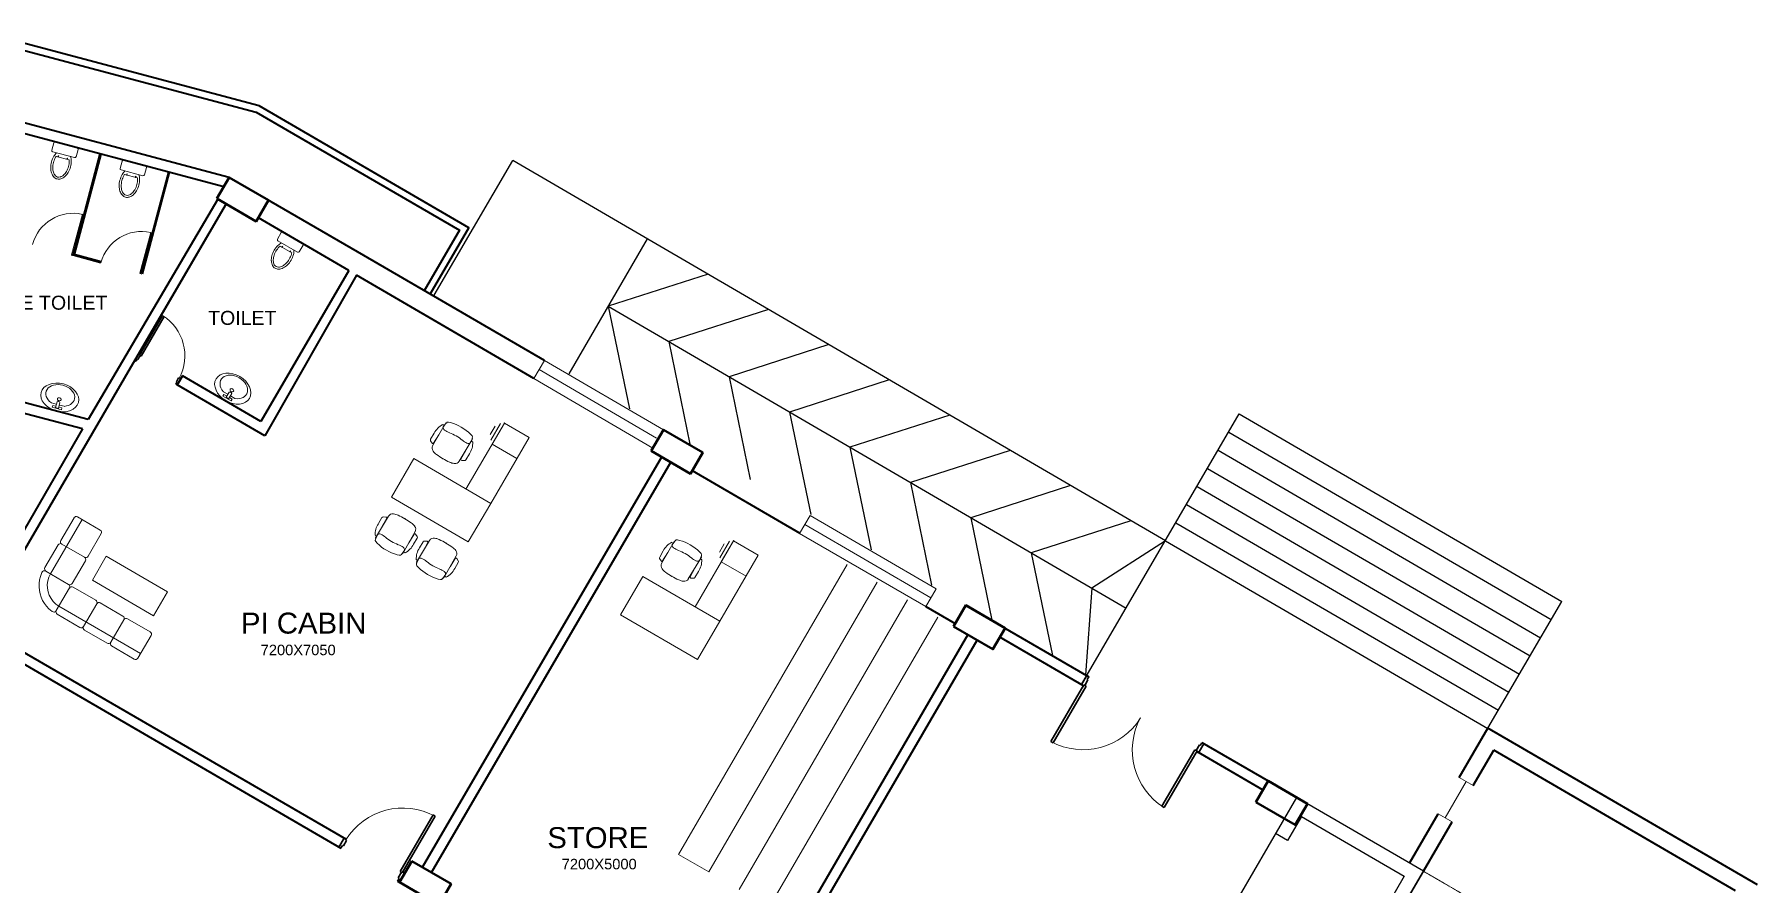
# Model space of a CAD drawing. Header units: millimetres. Extents: x 3079 to 579737, y 1565 to 1161826.
# Drawn here: x 121745 to 146381, y 924988 to 937130 of the extents above; entities that cross this region are included whole.
import ezdxf

# ---------------------------------------------------------------- set-up
doc = ezdxf.new("R2010")
doc.units = ezdxf.units.MM
doc.linetypes.add('DASHED2', pattern=[9.525, 6.35, -3.175])
for name, color, linetype, lineweight in [('1', 7, 'Continuous', 35), ('A_COL', 250, 'Continuous', 40), ('A_ELE1', 250, 'Continuous', 20), ('A_WIN-DOR', 250, 'Continuous', 30), ('ABOVE', 252, 'DASHED2', 9), ('DOOR', 250, 'Continuous', 15), ('IG-Area', 250, 'Continuous', 30), ('partition', 253, 'Continuous', 5), ('SILL', 251, 'Continuous', 18), ('WINDOW', 252, 'Continuous', 15)]:
    doc.layers.add(name, color=color, linetype=linetype, lineweight=lineweight)
doc.layers.add('FURNITURE', color=253, linetype='Continuous', lineweight=5, transparency=0.05)
doc.styles.get("Standard").update_dxf_attribs({"font": 'arial.ttf'})

msp = doc.modelspace()

# ---------------------------------------------------------------- linework, layer by layer
for p, q in [((127462, 933402), (128586, 935328)), ((137915, 929887), (128586, 935328)), ((129388, 932279), (130512, 934205)), ((131376, 933701), (129950, 933242)), ((129950, 933242), (137353, 928924)), ((129950, 933242), (130252, 931775)), ((132240, 933197), (130814, 932738)), ((130814, 932738), (131116, 931271)), ((133103, 932694), (131678, 932234)), ((131678, 932234), (131980, 930767)), ((133967, 932190), (132542, 931730)), ((132542, 931730), (132844, 930263)), ((134831, 931686), (133405, 931227)), ((136716, 927832), (138968, 931704)), ((138971, 931703), (143581, 929021)), ((138820, 931443), (143430, 928762)), ((133405, 931227), (133708, 929760)), ((135695, 931182), (134269, 930723)), ((138669, 931184), (143279, 928503)), ((138518, 930925), (143128, 928243)), ((134269, 930723), (134571, 929256)), ((136559, 930678), (135133, 930219)), ((138367, 930665), (142977, 927984)), ((138217, 930406), (142826, 927725)), ((135133, 930219), (135435, 928752)), ((137423, 930175), (135997, 929715)), ((138066, 930147), (142676, 927465)), ((137915, 929887), (136861, 929211)), ((137915, 929887), (142525, 927206)), ((135997, 929715), (136299, 928248)), ((136861, 929211), (136773, 927973)), ((142526, 927209), (143581, 929021)), ((139788, 926220), (138733, 924404)), ((141604, 925165), (139788, 926220)), ((139861, 925947), (139660, 925601)), ((139861, 925947), (141331, 925093)), ((139660, 925601), (139487, 925701)), ((141604, 925165), (139493, 921532)), ((141331, 925093), (140426, 923536)), ((140549, 923349), (141604, 925165))]:
    msp.add_line(p, q)
at = {"layer": '1'}
for p, q in [((124452, 934951), (120725, 935942)), ((122682, 935422), (122297, 933972)), ((122694, 935419), (122311, 933981)), ((123660, 935162), (123275, 933712)), ((123672, 935159), (123286, 933709)), ((124367, 934776), (122515, 931624)), ((124484, 934708), (123181, 932471)), ((124484, 934707), (123584, 933163)), ((124409, 934877), (124409, 934877)), ((126242, 933753), (124947, 934509)), ((122287, 933975), (122275, 933978)), ((122695, 933866), (122297, 933972)), ((122698, 933878), (122311, 933981)), ((124054, 933970), (124054, 933970)), ((129037, 932467), (126454, 933968)), ((123265, 933715), (123253, 933718)), ((123286, 933709), (123275, 933712)), ((126242, 933753), (124984, 931593)), ((126351, 933690), (125038, 931388)), ((128887, 932211), (126351, 933690)), ((123589, 933172), (123589, 933172)), ((123181, 932471), (121065, 928839)), ((123181, 932471), (123181, 932471)), ((123861, 932248), (123785, 932118)), ((124984, 931593), (123861, 932248)), ((122515, 931624), (120791, 932079)), ((125038, 931388), (123785, 932118)), ((122434, 931488), (120752, 931934)), ((122434, 931488), (120759, 928612)), ((131020, 931315), (130740, 931478)), ((130890, 931390), (130891, 931390)), ((131020, 931315), (131021, 931315)), ((127292, 925221), (130714, 931088)), ((127422, 925145), (130844, 931013)), ((131150, 930892), (132689, 929998)), ((129807, 929533), (129807, 929533)), ((129732, 929403), (129732, 929403)), ((134491, 928951), (134911, 928707)), ((135062, 928966), (136819, 927946)), ((131680, 922671), (135092, 928544)), ((121322, 928287), (126127, 925493)), ((121395, 928412), (126203, 925622)), ((131809, 922596), (135222, 928469)), ((136744, 927816), (135549, 928510)), ((142117, 926504), (142526, 927209)), ((146381, 924967), (142526, 927209)), ((139311, 926325), (138362, 926876)), ((138438, 927005), (139386, 926455)), ((142315, 926388), (142609, 926894)), ((146067, 924884), (142609, 926894)), ((141405, 925281), (141815, 925985)), ((141604, 925165), (142014, 925870)), ((126937, 925022), (127245, 924843))]:
    msp.add_line(p, q, dxfattribs=at)
for points in [[(126454, 933968), (126454, 933968), (124531, 935086), (120841, 936067), (121098, 937033), (124917, 936017), (127821, 934330), (127319, 933465)], [(127405, 933415), (127958, 934366), (124956, 936111), (121123, 937130)]]:
    msp.add_lwpolyline(points, dxfattribs=at)
at = {"layer": 'A_COL'}
for points in [[(124354, 934783), (124530, 935086), (125092, 934758), (124915, 934456)], [(130564, 931176), (130740, 931478), (131301, 931151), (131125, 930848)], [(134886, 928664), (135063, 928967), (135624, 928639), (135448, 928337)], [(139210, 926152), (139386, 926455), (139947, 926127), (139771, 925825)], [(127141, 925309), (126964, 925007), (127526, 924679), (127702, 924982)]]:
    msp.add_lwpolyline(points, close=True, dxfattribs=at)
at = {"layer": 'A_ELE1', "transparency": 33554687}
for centre, radius, start, end in [((123220, 932535), 676, 331.5186, 58.0344), ((136740, 927867), 966, 241.4901, 328.0059), ((138407, 926894), 966, 151.4903, 238.006), ((138407, 926894), 966, 151.4902522171716, 151.490290564334), ((127016, 925101), 966, 61.5725, 148.0883)]:
    msp.add_arc(centre, radius, start, end, dxfattribs=at)
at = {"layer": 'A_WIN-DOR', "transparency": 33554687}
for p, q in [((123248, 932543), (123578, 933109)), ((123270, 932530), (123600, 933096)), ((123233, 932562), (123181, 932471)), ((123200, 932460), (123216, 932487)), ((123216, 932487), (123224, 932483)), ((123224, 932483), (123257, 932538)), ((123253, 932551), (123233, 932562)), ((123253, 932551), (123264, 932570)), ((123774, 932162), (123806, 932218)), ((123814, 932213), (123819, 932221)), ((123819, 932221), (123838, 932209)), ((123766, 932130), (123782, 932158)), ((123782, 932158), (123774, 932162)), ((136750, 927827), (136279, 927018)), ((136782, 927808), (136310, 927000)), ((136716, 927832), (136792, 927961)), ((136744, 927816), (136716, 927832)), ((136744, 927816), (136727, 927787)), ((136808, 927899), (136762, 927820)), ((136792, 927961), (136819, 927945)), ((136819, 927945), (136796, 927906)), ((136796, 927906), (136808, 927899)), ((137559, 927355), (137559, 927355)), ((137559, 927355), (137559, 927355)), ((138336, 926902), (137864, 926094)), ((138367, 926884), (137896, 926075)), ((138361, 926872), (138344, 926844)), ((138401, 926969), (138355, 926890)), ((138361, 926872), (138388, 926856)), ((138388, 926856), (138464, 926986)), ((138413, 926963), (138401, 926969)), ((138436, 927002), (138413, 926963)), ((138464, 926986), (138436, 927002)), ((126974, 925159), (127444, 925968)), ((127005, 925141), (127476, 925950)), ((126175, 925638), (126099, 925509)), ((126162, 925525), (126208, 925604)), ((126203, 925622), (126175, 925638)), ((126196, 925611), (126203, 925622)), ((126127, 925493), (126150, 925532)), ((126150, 925532), (126162, 925525)), ((126947, 925069), (126993, 925148)), ((127039, 925136), (126964, 925006)), ((127012, 925152), (127028, 925180)), ((127012, 925152), (127039, 925136)), ((126936, 925022), (126959, 925062)), ((126964, 925006), (126936, 925022)), ((126959, 925062), (126947, 925069))]:
    msp.add_line(p, q, dxfattribs=at)
at = {"layer": 'A_WIN-DOR'}
for p, q in [((123200, 932460), (123181, 932471)), ((123785, 932119), (123766, 932130)), ((123838, 932209), (123785, 932119)), ((136279, 927018), (136310, 927000)), ((137896, 926075), (137864, 926094)), ((127476, 925950), (127444, 925968)), ((126099, 925509), (126127, 925493))]:
    msp.add_line(p, q, dxfattribs=at)
at = {"layer": 'A_WIN-DOR', "transparency": 33554687}
for points in [[(123248, 932543), (123270, 932530)], [(123814, 932213), (123806, 932218)], [(136750, 927827), (136782, 927808)], [(137559, 927355), (137559, 927355)], [(138367, 926884), (138336, 926902)], [(126196, 925611), (126208, 925604)], [(127005, 925141), (126974, 925159)]]:
    msp.add_lwpolyline(points, dxfattribs=at)
at = {"layer": 'ABOVE', "ltscale": 0.25}
for p, q in [((139493, 921532), (141603, 925164)), ((141603, 925164), (143333, 924159))]:
    msp.add_line(p, q, dxfattribs=at)
at = {"layer": 'DOOR'}
for p, q in [((122275, 933978), (122430, 934558)), ((122287, 933975), (122441, 934555)), ((122441, 934555), (122430, 934558)), ((123253, 933718), (123408, 934298)), ((123265, 933715), (123419, 934295)), ((123419, 934295), (123408, 934298)), ((122287, 933975), (122275, 933978)), ((123265, 933715), (123253, 933718))]:
    msp.add_line(p, q, dxfattribs=at)
at = {"layer": 'FURNITURE'}
for p, q in [((122021, 935579), (121993, 935475)), ((122006, 935453), (122319, 935370)), ((122356, 935509), (122043, 935592)), ((122341, 935382), (122368, 935487)), ((122057, 935387), (122242, 935338)), ((122086, 935396), (122082, 935380)), ((122082, 935380), (122089, 935379)), ((122093, 935394), (122086, 935396)), ((122089, 935379), (122093, 935394)), ((122209, 935347), (122213, 935362)), ((122216, 935345), (122209, 935347)), ((122213, 935362), (122220, 935360)), ((122220, 935360), (122216, 935345)), ((122999, 935319), (122971, 935215)), ((122984, 935193), (123297, 935110)), ((123334, 935249), (123021, 935332)), ((123319, 935122), (123346, 935227)), ((123035, 935127), (123220, 935078)), ((123064, 935136), (123060, 935120)), ((123060, 935120), (123067, 935118)), ((123071, 935134), (123064, 935136)), ((123067, 935118), (123071, 935134)), ((123187, 935086), (123191, 935102)), ((123194, 935085), (123187, 935086)), ((123191, 935102), (123198, 935100)), ((123198, 935100), (123194, 935085)), ((125274, 934297), (125220, 934204)), ((125579, 934140), (125299, 934304)), ((125226, 934179), (125506, 934016)), ((125258, 934102), (125424, 934006)), ((125289, 934103), (125281, 934089)), ((125281, 934089), (125287, 934085)), ((125287, 934085), (125295, 934099)), ((125295, 934099), (125289, 934103)), ((125395, 934023), (125403, 934037)), ((125401, 934019), (125395, 934023)), ((125409, 934033), (125401, 934019)), ((125403, 934037), (125409, 934033)), ((125531, 934023), (125585, 934116)), ((124440, 931958), (124455, 931982)), ((124447, 932020), (124509, 931984)), ((124455, 931982), (124494, 931959)), ((124484, 931941), (124527, 932016)), ((124522, 931918), (124566, 931994)), ((121989, 931860), (122058, 931842)), ((121999, 931798), (122006, 931825)), ((122130, 931763), (121999, 931798)), ((122006, 931825), (122050, 931813)), ((122045, 931793), (122068, 931878)), ((122045, 931793), (122088, 931782)), ((122088, 931782), (122110, 931866)), ((122093, 931802), (122137, 931790)), ((122101, 931830), (122170, 931812)), ((122137, 931790), (122130, 931763)), ((124558, 931889), (124440, 931958)), ((124484, 931941), (124522, 931918)), ((124532, 931936), (124572, 931913)), ((124547, 931962), (124609, 931926)), ((124572, 931913), (124558, 931889)), ((127438, 931248), (127616, 931563)), ((127602, 931539), (127582, 931551)), ((127585, 931510), (127634, 931574)), ((127616, 931563), (127629, 931567)), ((127664, 931586), (127695, 931579)), ((127915, 930629), (128465, 931572)), ((128263, 931409), (128333, 931529)), ((128268, 931326), (128408, 931565)), ((128465, 931572), (128291, 931272)), ((128819, 931366), (128465, 931572)), ((128819, 931366), (128465, 931572)), ((127409, 931319), (127431, 931286)), ((127461, 931428), (127410, 931340)), ((127452, 931284), (127526, 931406)), ((127819, 931026), (128005, 931336)), ((127974, 931283), (128006, 931357)), ((128002, 931389), (127980, 931413)), ((127992, 931312), (128011, 931301)), ((128005, 931336), (128002, 931350)), ((128269, 930423), (128819, 931366)), ((128291, 931272), (128644, 931066)), ((126848, 930514), (127169, 931064)), ((127169, 931064), (128269, 930423)), ((127843, 931056), (127912, 931180)), ((127895, 931036), (127855, 931039)), ((127964, 931134), (127912, 931047)), ((126848, 930514), (127948, 929873)), ((128269, 930423), (127948, 929873)), ((121974, 929416), (122427, 930194)), ((122122, 929894), (122311, 930218)), ((122362, 930232), (122686, 930043)), ((126807, 930242), (126621, 929932)), ((126662, 930134), (126714, 930221)), ((126783, 930212), (126714, 930088)), ((126731, 930232), (126771, 930229)), ((127189, 930020), (127011, 929705)), ((121896, 929505), (122084, 929829)), ((122460, 929654), (122136, 929843)), ((122700, 929992), (122511, 929668)), ((126635, 929956), (126615, 929967)), ((126653, 929985), (126620, 929911)), ((126621, 929932), (126624, 929919)), ((126625, 929879), (126647, 929855)), ((127041, 929759), (126993, 929694)), ((127174, 929984), (127100, 929862)), ((127166, 929840), (127216, 929928)), ((127217, 929949), (127195, 929982)), ((127395, 929895), (127209, 929585)), ((127250, 929786), (127302, 929874)), ((127371, 929864), (127302, 929740)), ((127319, 929885), (127359, 929882)), ((130712, 929565), (130890, 929880)), ((130876, 929856), (130857, 929867)), ((130859, 929826), (130908, 929890)), ((130890, 929880), (130903, 929884)), ((130938, 929902), (130970, 929895)), ((131191, 928946), (131740, 929890)), ((131538, 929726), (131607, 929846)), ((131543, 929643), (131682, 929883)), ((131740, 929890), (131565, 929590)), ((132093, 929684), (131740, 929890)), ((132093, 929684), (131740, 929890)), ((122473, 929603), (122284, 929279)), ((122573, 929328), (122771, 929668)), ((122771, 929668), (123646, 929158)), ((126963, 929682), (126931, 929689)), ((127011, 929705), (126997, 929701)), ((127025, 929729), (127044, 929717)), ((127223, 929609), (127203, 929620)), ((127241, 929638), (127208, 929564)), ((127209, 929585), (127212, 929571)), ((127213, 929532), (127235, 929508)), ((127777, 929672), (127599, 929358)), ((127762, 929636), (127688, 929515)), ((127754, 929493), (127804, 929581)), ((127805, 929602), (127783, 929634)), ((130684, 929635), (130706, 929603)), ((130735, 929744), (130685, 929656)), ((130727, 929601), (130801, 929722)), ((133363, 929549), (130955, 925405)), ((131094, 929343), (131280, 929653)), ((131249, 929600), (131281, 929674)), ((131276, 929706), (131254, 929730)), ((131266, 929629), (131286, 929618)), ((131280, 929653), (131277, 929667)), ((131545, 928740), (132093, 929684)), ((131565, 929590), (131919, 929384)), ((121812, 929229), (121813, 929279)), ((121813, 929279), (121819, 929329)), ((121819, 929329), (121831, 929377)), ((121831, 929377), (121853, 929436)), ((122233, 929265), (121907, 929455)), ((121929, 929265), (121936, 929318)), ((121930, 929212), (121929, 929265)), ((121936, 929318), (121951, 929369)), ((121951, 929369), (121974, 929416)), ((123448, 928818), (122573, 929328)), ((127551, 929335), (127519, 929342)), ((127629, 929411), (127581, 929347)), ((127599, 929358), (127585, 929354)), ((127613, 929381), (127632, 929370)), ((130124, 928829), (130444, 929380)), ((130444, 929380), (131545, 928740)), ((131118, 929373), (131187, 929497)), ((131170, 929353), (131131, 929356)), ((131239, 929451), (131188, 929364)), ((133795, 929298), (131388, 925154)), ((121816, 929180), (121812, 929229)), ((121826, 929131), (121816, 929180)), ((121842, 929083), (121826, 929131)), ((121862, 929037), (121842, 929083)), ((121888, 928994), (121862, 929037)), ((121939, 929160), (121930, 929212)), ((121957, 929110), (121939, 929160)), ((121982, 929064), (121957, 929110)), ((122014, 929022), (121982, 929064)), ((122052, 928985), (122014, 929022)), ((122247, 929214), (122058, 928890)), ((122298, 929228), (122622, 929039)), ((122314, 929218), (122314, 929218)), ((123646, 929158), (123448, 928818)), ((134228, 929047), (131820, 924903)), ((121918, 928955), (121888, 928994)), ((121952, 928918), (121918, 928955)), ((122000, 928878), (121952, 928918)), ((122096, 928955), (122052, 928985)), ((122395, 928650), (122071, 928839)), ((123262, 928275), (122096, 928955)), ((122635, 928988), (122447, 928664)), ((122687, 929001), (123011, 928812)), ((123076, 928775), (123400, 928586)), ((130124, 928829), (131225, 928190)), ((134660, 928795), (132252, 924652)), ((122784, 928423), (122460, 928612)), ((123024, 928761), (122836, 928437)), ((123413, 928535), (123224, 928211)), ((131545, 928740), (131225, 928190)), ((123173, 928197), (122849, 928386)), ((130955, 925405), (131388, 925154))]:
    msp.add_line(p, q, dxfattribs=at)
for centre, radius, start, end in [((122010, 935470), 18, 165.1045, 255.1045), ((122038, 935575), 18, 75.1045, 165.1045), ((122224, 935271), 233, 134.2011, 150.0314), ((122351, 935491), 18, 345.1045, 75.1045), ((122308, 935223), 330, 165.1045, 180.1776), ((122211, 935222), 233, 180.1776, 198.136), ((122308, 935223), 330, 150.0314, 165.1045), ((122308, 935223), 301, 165.1045, 180.1776), ((122211, 935222), 204, 180.1776, 198.136), ((122308, 935223), 301, 150.0314, 165.1045), ((122224, 935271), 204, 145.2805, 150.0314), ((121941, 935320), 301, 330.0314, 345.1045), ((121941, 935320), 330, 330.0314, 345.1045), ((121941, 935320), 301, 345.1045, 0.1776), ((122038, 935320), 204, 0.1776, 4.9285), ((121941, 935320), 330, 345.1045, 0.1776), ((122038, 935320), 233, 0.1776, 16.0079), ((122323, 935387), 18, 255.1045, 345.1045), ((122988, 935210), 18, 165.1045, 255.1045), ((123016, 935315), 18, 75.1045, 165.1045), ((123202, 935011), 233, 134.2011, 150.0314), ((123329, 935231), 18, 345.1045, 75.1045), ((122144, 935200), 162, 198.136, 222.6047), ((122144, 935200), 134, 198.136, 222.6047), ((122093, 935153), 93.1, 222.6047, 255.1045), ((122093, 935153), 64.3, 222.6047, 255.1045), ((122093, 935153), 93.1, 255.1045, 287.6043), ((122093, 935153), 64.3, 255.1045, 287.6043), ((122073, 935219), 134, 287.6043, 312.073), ((122073, 935219), 162, 287.6043, 312.073), ((122025, 935272), 204, 312.073, 330.0314), ((122025, 935272), 233, 312.073, 330.0314), ((123286, 934962), 330, 165.1045, 180.1776), ((123189, 934962), 233, 180.1776, 198.136), ((123286, 934962), 330, 150.0314, 165.1045), ((123286, 934962), 301, 165.1045, 180.1776), ((123189, 934962), 204, 180.1776, 198.136), ((123286, 934962), 301, 150.0314, 165.1045), ((123202, 935011), 204, 145.2805, 150.0314), ((122919, 935060), 301, 330.0314, 345.1045), ((122919, 935060), 330, 330.0314, 345.1045), ((122919, 935060), 301, 345.1045, 0.1776), ((123016, 935060), 204, 0.1776, 4.9285), ((122919, 935060), 330, 345.1045, 0.1776), ((123016, 935060), 233, 0.1776, 16.0079), ((123301, 935127), 18, 255.1045, 345.1045), ((123122, 934940), 162, 198.136, 222.6047), ((123122, 934940), 134, 198.136, 222.6047), ((123071, 934893), 93.1, 222.6047, 255.1045), ((123071, 934893), 64.3, 222.6047, 255.1045), ((123071, 934893), 93.1, 255.1045, 287.6043), ((123071, 934893), 64.3, 255.1045, 287.6043), ((123051, 934959), 134, 287.6043, 312.073), ((123051, 934959), 162, 287.6043, 312.073), ((123003, 935012), 204, 312.073, 330.0314), ((123003, 935012), 233, 312.073, 330.0314), ((125236, 934195), 18, 149.7481, 239.7481), ((125290, 934288), 18, 59.7481, 149.7481), ((125364, 933902), 233, 164.8212, 182.7796), ((125457, 933877), 330, 149.7481, 164.8212), ((125364, 933902), 204, 164.8212, 182.7796), ((125457, 933877), 301, 149.7481, 164.8212), ((125457, 933877), 330, 134.6749, 149.7481), ((125457, 933877), 301, 134.6749, 149.7481), ((125389, 933946), 233, 118.8446, 134.6749), ((125389, 933946), 204, 129.924, 134.6749), ((125129, 934068), 301, 329.7481, 344.8212), ((125129, 934068), 330, 329.7481, 344.8212), ((125223, 934043), 204, 344.8212, 349.5721), ((125223, 934043), 233, 344.8212, 0.6515), ((125515, 934032), 18, 239.7481, 329.7481), ((125570, 934125), 18, 329.7481, 59.7481), ((125294, 933899), 162, 182.7796, 207.2483), ((125232, 933867), 93.1, 207.2483, 239.7481), ((125294, 933899), 134, 182.7796, 207.2483), ((125232, 933867), 64.3, 207.2483, 239.7481), ((125232, 933867), 93.1, 239.7481, 272.2478), ((125232, 933867), 64.3, 239.7481, 272.2478), ((125229, 933936), 134, 272.2478, 296.7165), ((125229, 933936), 162, 272.2478, 296.7165), ((125198, 933999), 204, 296.7165, 314.6749), ((125198, 933999), 233, 296.7165, 314.6749), ((125129, 934068), 301, 314.6749, 329.7481), ((125129, 934068), 330, 314.6749, 329.7481), ((127716, 931296), 288, 117.8054, 152.7175), ((127635, 931509), 45.2, 169.2866, 235.1603), ((127635, 931509), 45.2, 169.2866, 235.1603), ((127658, 931558), 28.4, 77.9001, 147.045), ((127532, 930972), 628, 44.5588, 74.9373), ((127424, 931329), 17.9, 141.4218, 212.5768), ((127504, 931216), 74.1, 153.9395, 216.9592), ((127442, 931291), 12.2, 206.3237, 325.8764), ((127791, 931733), 318, 235.159, 249.3234), ((127452, 930835), 641, 50.1728, 69.3233), ((128067, 931572), 318, 230.1727, 244.3371), ((127948, 931326), 45.2, 244.3358, 310.2095), ((127724, 931292), 288, 326.7786, 1.6907), ((127980, 931370), 28.4, 332.4511, 41.596), ((127588, 931270), 174, 214.4784, 237.5852), ((128130, 931996), 1080, 234.0195, 245.4767), ((127764, 931168), 174, 241.911, 265.0178), ((127758, 931068), 74.1, 262.5369, 325.5566), ((127854, 931051), 12.2, 153.6198, 273.1725), ((127896, 931054), 17.9, 266.9193, 338.0743), ((126868, 930200), 74.1, 82.5369, 145.5566), ((126863, 930100), 174, 61.911, 85.0178), ((126497, 929272), 1080, 54.0195, 65.4767), ((122343, 930199), 37.5, 59.7777, 149.7777), ((122667, 930011), 37.5, 329.7777, 59.7777), ((126903, 929976), 288, 146.7786, 181.6907), ((126731, 930214), 17.9, 86.9193, 158.0743), ((126772, 930217), 12.2, 333.6198, 93.1725), ((127038, 929998), 174, 34.4784, 57.5852), ((127122, 930052), 74.1, 333.9395, 36.9592), ((122117, 929811), 37.5, 59.7777, 149.7777), ((122154, 929875), 37.5, 149.7777, 239.7777), ((126646, 929898), 28.4, 152.4511, 221.596), ((127094, 930296), 628, 224.5588, 254.9373), ((126678, 929942), 45.2, 64.3358, 130.2095), ((126560, 929696), 318, 50.1727, 64.3371), ((127174, 930433), 641, 230.1728, 249.3233), ((126836, 929535), 318, 55.159, 69.3234), ((126991, 929759), 45.2, 349.2866, 55.1603), ((126991, 929759), 45.2, 349.2866, 55.1603), ((126910, 929972), 288, 297.8054, 332.7175), ((127184, 929977), 12.2, 26.3237, 145.8764), ((127491, 929629), 288, 146.7786, 181.6907), ((127202, 929939), 17.9, 321.4218, 32.5768), ((127319, 929867), 17.9, 86.9193, 158.0743), ((127360, 929870), 12.2, 333.6198, 93.1725), ((127456, 929853), 74.1, 82.5369, 145.5566), ((127451, 929753), 174, 61.911, 85.0178), ((127085, 928924), 1080, 54.0195, 65.4767), ((127626, 929651), 174, 34.4784, 57.5852), ((130991, 929613), 288, 117.8984, 152.8105), ((130910, 929825), 45.2, 169.3796, 235.2533), ((130910, 929825), 45.2, 169.3796, 235.2533), ((131065, 930049), 318, 235.252, 249.4164), ((130932, 929875), 28.4, 77.9931, 147.138), ((130728, 929151), 641, 50.2658, 69.4163), ((130807, 929288), 628, 44.6518, 75.0303), ((121928, 929487), 37.5, 149.7777, 239.7777), ((122479, 929687), 37.5, 239.7777, 329.7777), ((122441, 929622), 37.5, 329.7777, 59.7777), ((126968, 929710), 28.4, 257.9001, 327.045), ((127234, 929551), 28.4, 152.4511, 221.596), ((127682, 929949), 628, 224.5588, 254.9373), ((127266, 929595), 45.2, 64.3358, 130.2095), ((127148, 929349), 318, 50.1727, 64.3371), ((127762, 930086), 641, 230.1728, 249.3233), ((127772, 929630), 12.2, 26.3237, 145.8764), ((127710, 929705), 74.1, 333.9395, 36.9592), ((127790, 929592), 17.9, 321.4218, 32.5768), ((130699, 929645), 17.9, 141.5148, 212.6698), ((130779, 929532), 74.1, 154.0325, 217.0522), ((130717, 929607), 12.2, 206.4167, 325.9693), ((131341, 929889), 318, 230.2657, 244.4301), ((131223, 929643), 45.2, 244.4288, 310.3025), ((130998, 929609), 288, 326.8716, 1.7837), ((131255, 929687), 28.4, 332.5441, 41.689), ((121888, 929423), 37.5, 59.7777, 159.7484), ((122252, 929298), 37.5, 239.7777, 329.7777), ((122214, 929233), 37.5, 329.7777, 59.7777), ((127424, 929188), 318, 55.159, 69.3234), ((127556, 929363), 28.4, 257.9001, 327.045), ((127579, 929412), 45.2, 349.2866, 55.1603), ((127579, 929412), 45.2, 349.2866, 55.1603), ((127498, 929624), 288, 297.8054, 332.7175), ((130863, 929587), 174, 214.5713, 237.6781), ((131403, 930314), 1080, 234.1124, 245.5696), ((131039, 929485), 174, 242.0039, 265.1107), ((131033, 929385), 74.1, 262.6299, 325.6496), ((131129, 929368), 12.2, 153.7127, 273.2654), ((131171, 929371), 17.9, 267.0123, 338.1673), ((122279, 929195), 37.5, 59.7777, 149.7777), ((122603, 929006), 37.5, 329.7777, 59.7777), ((122024, 928907), 37.5, 229.8071, 329.7777), ((122090, 928871), 37.5, 149.7777, 239.7777), ((122668, 928969), 37.5, 59.7777, 149.7777), ((122992, 928780), 37.5, 329.7777, 59.7777), ((123057, 928742), 37.5, 59.7777, 149.7777), ((122414, 928682), 37.5, 239.7777, 329.7777), ((122479, 928645), 37.5, 149.7777, 239.7777), ((123381, 928553), 37.5, 329.7777, 59.7777), ((122803, 928456), 37.5, 239.7777, 329.7777), ((122868, 928418), 37.5, 149.7777, 239.7777), ((123192, 928229), 37.5, 239.7777, 329.7777)]:
    msp.add_arc(centre, radius, start, end, dxfattribs=at)
for centre, major_axis, start_param, end_param in [((124581, 932065), (239, -139), 1.570796326794886, 7.853981633974473), ((124596, 932090), (182, -106), -1.109185, 4.250778), ((122107, 931939), (267, -71), 1.570796326794886, 7.853981633974473), ((122114, 931967), (203, -54), -1.109185, 4.250778), ((124542, 931996), (-22.5, 13.1), 3.694408, 5.73037), ((124568, 932042), (-24.7, 14.4), -1.570796, 4.712389), ((122086, 931862), (-25.1, 6.7), 3.694408, 5.73037), ((122100, 931913), (-27.6, 7.3), -1.570796, 4.712389)]:
    msp.add_ellipse(centre, major_axis=major_axis, ratio=0.723214, start_param=start_param, end_param=end_param, dxfattribs=at)
for p in [(128465, 931572), (128291, 931272), (127586, 931064), (127041, 930204), (127629, 929857), (131740, 929890), (131565, 929590), (130861, 929380)]:
    msp.add_point(p, dxfattribs=at)
at = {"layer": 'partition'}
for centre in [(122297, 933972), (123275, 933712)]:
    msp.add_arc(centre, 600, 77.2058, 165.1045, dxfattribs=at)
at = {"layer": 'SILL'}
for p, q in [((129037, 932467), (130738, 931475)), ((128885, 932208), (130587, 931216)), ((132837, 930251), (134637, 929201)), ((132685, 929992), (134491, 928951))]:
    msp.add_line(p, q, dxfattribs=at)
at = {"layer": 'WINDOW'}
for p, q in [((128885, 932208), (129037, 932467)), ((128961, 932338), (130641, 931358)), ((132685, 929992), (132837, 930251)), ((132761, 930121), (134561, 929072)), ((134485, 928942), (134637, 929201)), ((141914, 925928), (142216, 926446)), ((142117, 926504), (142315, 926388)), ((141815, 925985), (142014, 925870))]:
    msp.add_line(p, q, dxfattribs=at)

# ---------------------------------------------------------------- texts
at = {"layer": 'IG-Area', "attachment_point": 1}
for s, insert, char_height in [('FEMALE TOILET', (120615, 933394), 200), (' TOILET', (124150, 933177), 200), ('PI CABIN ', (124698, 928862), 300), ('7200X7050', (124980, 928403), 150), ('STORE', (129078, 925794), 300), ('7200X5000', (129284, 925341), 150)]:
    msp.add_mtext_dynamic_manual_height_columns(s, width=38356.19, gutter_width=12.5, heights=[0], dxfattribs=dict(at, insert=insert, char_height=char_height))

doc.saveas('drawing.dxf')
